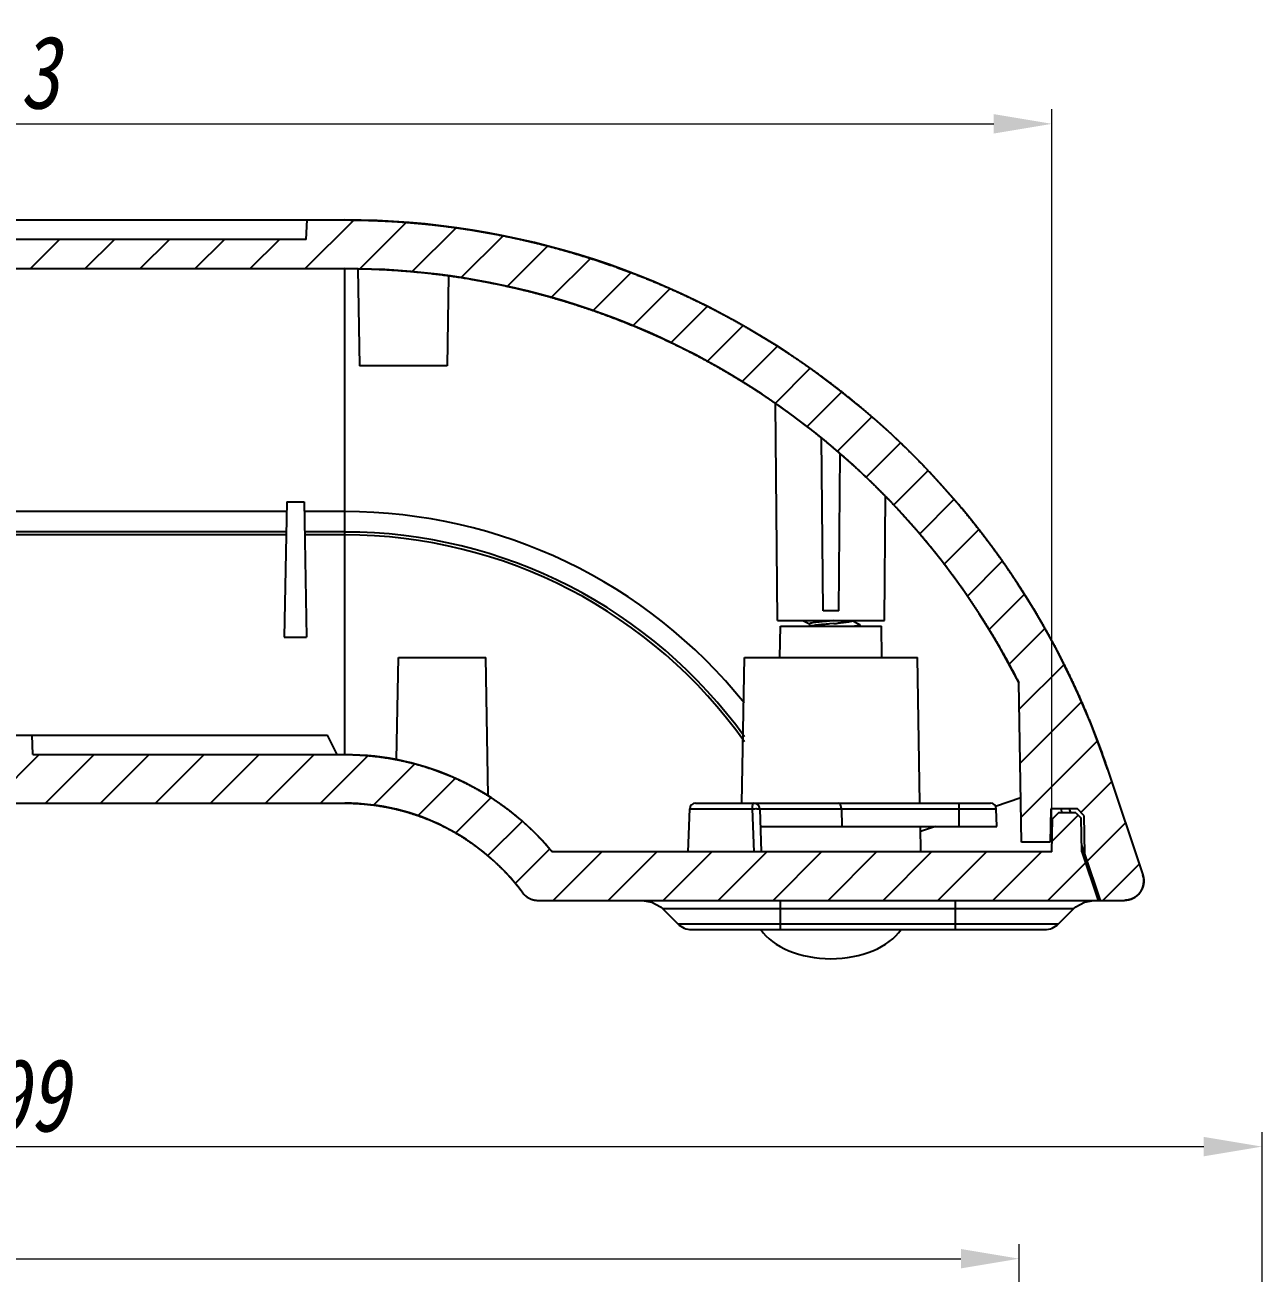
# Model space of a CAD drawing. Header units: millimetres. Extents: x 1571 to 1968, y -272 to 59.
# Drawn here: x 1886.7 to 1950.3, y -10.8 to 53.4 of the extents above; entities that cross this region are included whole.
import ezdxf

# ---------------------------------------------------------------- set-up
doc = ezdxf.new("R2010")
doc.units = ezdxf.units.MM
doc.layers.add('02___PRT_ALL_AXES', color=7, linetype='Continuous')
doc.layers.add('dim', color=82, linetype='Continuous', lineweight=9)
doc.styles.add('wuwei', font='SimSun.ttf', dxfattribs={"width": 0.8, "oblique": 10})
doc.dimstyles.new('wuwei', dxfattribs={"dimscale": 1.5, "dimtxt": 2.5, "dimasz": 1.5, "dimexe": 0.3, "dimexo": 0.3, "dimgap": 0.5, "dimtad": 1, "dimdsep": 46, "dimtxsty": 'wuwei', "dimcen": 0, "dimclrd": 42, "dimclre": 256, "dimclrt": 256, "dimazin": 2, "dimtfac": 1, "dimtofl": 0, "dimtmove": 0, "dimatfit": 3, "dimfxl": 1, "dimlwd": 5, "dimlwe": 5, "dimarcsym": 0})
pattern_1 = [(45, (1363.2576, -644.0488), (-1.4142136, 1.4142136), [])]

# ---------------------------------------------------------------- blocks, each defined once
blk = doc.blocks.new('*D17')
at = {"layer": 'Defpoints', "color": 0}
for p in [(1937.801, -10.09), (1827.801, -21.455), (1937.801, -21.456)]:
    blk.add_point(p, dxfattribs=at)
at = {"layer": 'dim', "color": 82, "lineweight": 5, "true_color": 0x35c922}
for p, q in [((1827.801, -20.705), (1827.801, -9.341)), ((1937.801, -20.706), (1937.801, -9.341))]:
    blk.add_line(p, q, dxfattribs=at)
at = {"layer": 'dim', "color": 42, "lineweight": 5}
blk.add_line((1830.801, -10.09), (1934.801, -10.09), dxfattribs=at)
at = {"layer": 'dim', "color": 42}
for points in [[(1830.801, -9.59), (1830.801, -10.59), (1827.801, -10.09)], [(1934.801, -9.59), (1934.801, -10.59), (1937.801, -10.09)]]:
    blk.add_solid(points, dxfattribs=at)
at = {"layer": 'dim', "color": 82, "true_color": 0x4bd605, "insert": (1882.801, -7.466), "char_height": 3.75, "attachment_point": 5, "style": 'wuwei'}
blk.add_mtext('110', dxfattribs=at)
blk = doc.blocks.new('*D22')
at = {"layer": 'Defpoints', "color": 0}
for p in [(1939.49, 48.29), (1827.19, 15.045), (1939.49, 10.844)]:
    blk.add_point(p, dxfattribs=at)
at = {"layer": 'dim', "color": 82, "lineweight": 5, "true_color": 0x35c922}
for p, q in [((1827.19, 15.794), (1827.19, 49.04)), ((1939.49, 11.593), (1939.49, 49.04))]:
    blk.add_line(p, q, dxfattribs=at)
at = {"layer": 'dim', "color": 42, "lineweight": 5}
blk.add_line((1830.19, 48.29), (1936.49, 48.29), dxfattribs=at)
at = {"layer": 'dim', "color": 42}
for points in [[(1830.19, 48.79), (1830.19, 47.79), (1827.19, 48.29)], [(1936.49, 48.79), (1936.49, 47.79), (1939.49, 48.29)]]:
    blk.add_solid(points, dxfattribs=at)
at = {"layer": 'dim', "color": 82, "true_color": 0x4bd605, "insert": (1883.34, 50.915), "char_height": 3.75, "attachment_point": 5, "style": 'wuwei'}
blk.add_mtext('112.3', dxfattribs=at)
blk = doc.blocks.new('*D33')
at = {"layer": 'Defpoints', "color": 0}
for p in [(1950.297, -4.324), (1815.305, -17.655), (1950.297, -17.655)]:
    blk.add_point(p, dxfattribs=at)
at = {"layer": 'dim', "color": 82, "lineweight": 5, "true_color": 0x35c922}
for p, q in [((1815.305, -16.906), (1815.305, -3.575)), ((1950.297, -16.906), (1950.297, -3.575))]:
    blk.add_line(p, q, dxfattribs=at)
at = {"layer": 'dim', "color": 42, "lineweight": 5}
blk.add_line((1818.305, -4.324), (1947.297, -4.324), dxfattribs=at)
at = {"layer": 'dim', "color": 42}
for points in [[(1818.305, -3.824), (1818.305, -4.824), (1815.305, -4.324)], [(1947.297, -3.824), (1947.297, -4.824), (1950.297, -4.324)]]:
    blk.add_solid(points, dxfattribs=at)
at = {"layer": 'dim', "color": 82, "true_color": 0x4bd605, "insert": (1882.801, -1.7), "char_height": 3.75, "attachment_point": 5, "style": 'wuwei'}
blk.add_mtext('134.99', dxfattribs=at)

msp = doc.modelspace()

# ---------------------------------------------------------------- hatches: boundary and pattern name
at = {"linetype": 'Continuous'}
h = msp.add_hatch(dxfattribs=at)
h.set_pattern_fill('DEFAULT__1', color=2, scale=2, angle=45, style=0, pattern_type=0)
h.set_pattern_definition(pattern_1)
edge = h.paths.add_edge_path()
edge.add_line((1824.152, 43.344), (1836.065, 43.344))
edge.add_line((1836.117, 42.344), (1836.065, 43.344))
edge.add_line((1901.117, 42.344), (1836.117, 42.344))
edge.add_line((1901.117, 42.344), (1901.169, 43.344))
edge.add_line((1901.169, 43.344), (1903.117, 43.344))
edge.add_spline(control_points=[(1903.117, 43.344), (1921.544, 43.344), (1936.498, 32.577), (1942.342, 15.101)], knot_values=[0, 0, 0, 0, 1, 1, 1, 1], weights=[1, 0.874356, 0.874356, 1], degree=3, periodic=0)
edge.add_line((1942.342, 15.101), (1944.162, 9.661))
edge.add_spline(control_points=[(1944.162, 9.661), (1944.399, 8.951), (1943.962, 8.344), (1943.214, 8.344)], knot_values=[0, 0, 0, 0, 1, 1, 1, 1], weights=[1, 0.72287, 0.72287, 1], degree=3, periodic=0)
edge.add_line((1941.966, 8.344), (1943.214, 8.344))
edge.add_line((1941.165, 10.74), (1941.966, 8.344))
edge.add_line((1941.13, 12.718), (1941.165, 10.74))
edge.add_line((1941.13, 12.718), (1940.805, 13.044))
edge.add_line((1940.805, 13.044), (1939.425, 13.044))
edge.add_line((1939.425, 13.044), (1939.395, 11.344))
edge.add_line((1939.395, 11.344), (1937.925, 11.344))
edge.add_line((1937.925, 11.344), (1937.782, 19.548))
edge.add_spline(control_points=[(1903.117, 40.844), (1918.162, 40.844), (1930.981, 32.968), (1937.782, 19.548)], knot_values=[0, 0, 0, 0, 1, 1, 1, 1], weights=[1, 0.901372, 0.901372, 1], degree=3, periodic=0)
edge.add_line((1829.271, 40.844), (1903.117, 40.844))
edge.add_line((1829.271, 40.844), (1829.245, 40.343))
edge.add_line((1828.218, 39.844), (1829.245, 40.343))
edge.add_line((1828.218, 39.844), (1827.236, 39.844))
edge.add_line((1827.218, 40.844), (1827.236, 39.844))
edge.add_line((1827.218, 40.844), (1827.184, 41.844))
edge.add_line((1825.034, 41.844), (1827.184, 41.844))
edge.add_line((1825.008, 40.344), (1825.034, 41.844))
edge.add_line((1825.008, 40.344), (1823.117, 40.344))
edge.add_line((1823.152, 42.361), (1823.117, 40.344))
edge.add_spline(control_points=[(1824.152, 43.344), (1823.574, 43.344), (1823.162, 42.939), (1823.152, 42.361)], knot_values=[0, 0, 0, 0, 1, 1, 1, 1], weights=[1, 0.808834, 0.808834, 1], degree=3, periodic=0)
h = msp.add_hatch(dxfattribs=at)
h.set_pattern_fill('DEFAULT__2', color=2, scale=2, angle=45, style=0, pattern_type=0)
h.set_pattern_definition(pattern_1)
edge = h.paths.add_edge_path()
edge.add_spline(control_points=[(1903.117, 13.344), (1906.784, 13.344), (1910.06, 11.694), (1912.244, 8.748)], knot_values=[0, 0, 0, 0, 1, 1, 1, 1], weights=[1, 0.92878, 0.92878, 1], degree=3, periodic=0)
edge.add_line((1884.117, 13.344), (1903.117, 13.344))
edge.add_line((1884.091, 13.844), (1884.117, 13.344))
edge.add_line((1884.091, 13.844), (1862.143, 13.844))
edge.add_line((1862.143, 13.844), (1862.117, 13.344))
edge.add_line((1824.152, 13.344), (1862.117, 13.344))
edge.add_spline(control_points=[(1824.152, 13.344), (1823.574, 13.344), (1823.162, 13.748), (1823.152, 14.326)], knot_values=[0, 0, 0, 0, 1, 1, 1, 1], weights=[1, 0.808834, 0.808834, 1], degree=3, periodic=0)
edge.add_line((1823.152, 14.326), (1823.117, 16.344))
edge.add_line((1824.995, 16.344), (1823.117, 16.344))
edge.add_line((1824.995, 16.344), (1825.034, 14.844))
edge.add_line((1825.034, 14.844), (1827.184, 14.844))
edge.add_line((1827.237, 16.844), (1827.184, 14.844))
edge.add_line((1828.684, 16.844), (1827.237, 16.844))
edge.add_line((1828.684, 16.844), (1829.684, 15.884))
edge.add_line((1829.684, 15.844), (1829.684, 15.884))
edge.add_line((1829.684, 15.844), (1844.252, 15.844))
edge.add_line((1844.252, 15.844), (1844.287, 16.844))
edge.add_line((1844.287, 16.844), (1845.017, 16.844))
edge.add_line((1845.052, 15.844), (1845.017, 16.844))
edge.add_line((1845.052, 15.844), (1886.252, 15.844))
edge.add_line((1886.252, 15.844), (1886.287, 16.844))
edge.add_line((1886.287, 16.844), (1887.017, 16.844))
edge.add_line((1887.052, 15.844), (1887.017, 16.844))
edge.add_line((1887.052, 15.844), (1903.117, 15.844))
edge.add_spline(control_points=[(1903.117, 15.844), (1907.306, 15.844), (1911.098, 14.065), (1913.776, 10.844)], knot_values=[0, 0, 0, 0, 1, 1, 1, 1], weights=[1, 0.936893, 0.936893, 1], degree=3, periodic=0)
edge.add_line((1939.49, 10.844), (1913.776, 10.844))
edge.add_line((1939.49, 10.844), (1939.519, 12.538))
edge.add_line((1939.825, 12.844), (1939.519, 12.538))
edge.add_line((1940.725, 12.844), (1939.825, 12.844))
edge.add_line((1940.725, 12.844), (1940.995, 12.574))
edge.add_line((1941.025, 10.844), (1940.995, 12.574))
edge.add_line((1941.025, 10.844), (1941.861, 8.344))
edge.add_line((1913.047, 8.344), (1941.861, 8.344))
edge.add_spline(control_points=[(1912.244, 8.748), (1912.436, 8.489), (1912.724, 8.344), (1913.047, 8.344)], knot_values=[0, 0, 0, 0, 1, 1, 1, 1], weights=[1, 0.92878, 0.92878, 1], degree=3, periodic=0)

# ---------------------------------------------------------------- linework, layer by layer
at = {"color": 7, "linetype": 'Continuous'}
for p, q in [((1824.152, 43.344), (1903.117, 43.344)), ((1901.117, 42.344), (1901.169, 43.344)), ((1901.117, 42.344), (1901.169, 43.344)), ((1901.169, 43.344), (1903.117, 43.344)), ((1901.117, 42.344), (1836.117, 42.344)), ((1901.117, 42.344), (1836.117, 42.344)), ((1829.271, 40.844), (1903.117, 40.844)), ((1829.271, 40.844), (1903.117, 40.844)), ((1903.117, 15.844), (1903.117, 40.844)), ((1903.78, 40.838), (1903.867, 35.844)), ((1908.448, 40.477), (1908.367, 35.844)), ((1908.367, 35.844), (1903.867, 35.844)), ((1925.367, 22.744), (1925.27, 33.906)), ((1927.713, 23.244), (1927.635, 32.133)), ((1928.521, 23.244), (1928.592, 31.329)), ((1930.867, 22.744), (1930.923, 29.148)), ((1900.108, 28.344), (1868.126, 28.344)), ((1900.117, 28.844), (1899.996, 21.888)), ((1900.117, 28.844), (1901.017, 28.844)), ((1901.017, 28.844), (1901.138, 21.888)), ((1903.117, 28.344), (1901.026, 28.344)), ((1900.087, 27.294), (1868.147, 27.294)), ((1900.087, 27.144), (1868.147, 27.144)), ((1903.117, 27.294), (1901.047, 27.294)), ((1903.117, 27.144), (1901.047, 27.144)), ((1928.521, 23.244), (1927.713, 23.244)), ((1925.367, 22.744), (1930.867, 22.744)), ((1926.68, 22.744), (1926.917, 22.615)), ((1926.917, 22.615), (1927.017, 22.561)), ((1927.017, 22.569), (1927.017, 22.444)), ((1928.269, 22.732), (1928.039, 22.712)), ((1928.269, 22.582), (1928.039, 22.562)), ((1929.464, 22.592), (1929.217, 22.726)), ((1929.607, 22.515), (1929.464, 22.592)), ((1899.996, 21.888), (1901.138, 21.888)), ((1925.489, 20.844), (1925.517, 22.444)), ((1925.517, 22.444), (1930.717, 22.444)), ((1930.745, 20.844), (1930.717, 22.444)), ((1905.775, 15.584), (1905.867, 20.844)), ((1905.867, 20.844), (1910.367, 20.844)), ((1910.491, 13.724), (1910.367, 20.844)), ((1923.536, 13.344), (1923.666, 20.844)), ((1923.668, 20.844), (1932.566, 20.844)), ((1932.698, 13.344), (1932.567, 20.844)), ((1937.925, 11.344), (1937.782, 19.548)), ((1937.925, 11.344), (1937.782, 19.548)), ((1827.237, 16.844), (1902.222, 16.844)), ((1886.287, 16.844), (1887.017, 16.844)), ((1887.052, 15.844), (1887.017, 16.844)), ((1887.052, 15.844), (1887.017, 16.844)), ((1902.722, 15.844), (1902.222, 16.844)), ((1887.052, 15.844), (1903.117, 15.844)), ((1887.052, 15.844), (1903.117, 15.844)), ((1942.342, 15.101), (1944.162, 9.661)), ((1942.342, 15.101), (1944.162, 9.661)), ((1937.885, 13.61), (1936.585, 13.176)), ((1824.152, 13.344), (1903.117, 13.344)), ((1884.117, 13.344), (1903.117, 13.344)), ((1920.78, 10.844), (1920.857, 13.054)), ((1920.857, 13.054), (1924.059, 13.054)), ((1921.157, 13.344), (1936.325, 13.344)), ((1924.059, 13.054), (1924.143, 10.844)), ((1924.453, 13.054), (1924.53, 10.844)), ((1924.453, 13.054), (1936.625, 13.054)), ((1928.66, 13.054), (1928.677, 12.144)), ((1934.702, 13.344), (1934.702, 12.144)), ((1936.657, 12.144), (1936.625, 13.054)), ((1939.425, 13.044), (1939.395, 11.344)), ((1939.425, 13.044), (1939.395, 11.344)), ((1940.805, 13.044), (1939.425, 13.044)), ((1940.805, 13.044), (1939.425, 13.044)), ((1939.825, 12.844), (1939.519, 12.538)), ((1939.825, 12.844), (1939.519, 12.538)), ((1940.725, 12.844), (1939.825, 12.844)), ((1940.725, 12.844), (1939.825, 12.844)), ((1939.992, 12.846), (1939.988, 13.044)), ((1940.461, 12.844), (1940.394, 13.044)), ((1940.725, 12.844), (1940.995, 12.574)), ((1940.725, 12.844), (1940.995, 12.574)), ((1941.13, 12.718), (1940.805, 13.044)), ((1941.13, 12.718), (1940.805, 13.044)), ((1939.49, 10.844), (1939.519, 12.538)), ((1939.49, 10.844), (1939.519, 12.538)), ((1941.025, 10.844), (1940.995, 12.574)), ((1941.025, 10.844), (1940.995, 12.574)), ((1941.13, 12.718), (1941.165, 10.74)), ((1941.13, 12.718), (1941.165, 10.74)), ((1924.485, 12.144), (1936.657, 12.144)), ((1932.742, 10.844), (1932.719, 12.144)), ((1933.499, 12.144), (1932.724, 11.884)), ((1939.395, 11.344), (1937.925, 11.344)), ((1939.395, 11.344), (1937.925, 11.344)), ((1941.966, 8.344), (1941.019, 11.176)), ((1939.49, 10.844), (1913.776, 10.844)), ((1939.49, 10.844), (1913.776, 10.844)), ((1941.025, 10.844), (1941.861, 8.344)), ((1941.025, 10.844), (1941.861, 8.344)), ((1941.165, 10.74), (1941.966, 8.344)), ((1913.047, 8.344), (1943.214, 8.344)), ((1913.047, 8.344), (1941.861, 8.344)), ((1919.47, 7.904), (1920.237, 7.136)), ((1925.53, 7.904), (1919.47, 7.904)), ((1925.53, 6.844), (1925.53, 8.344)), ((1934.53, 7.904), (1925.53, 7.904)), ((1934.53, 6.844), (1934.53, 8.344)), ((1940.591, 7.904), (1934.53, 7.904)), ((1939.823, 7.136), (1940.591, 7.904)), ((1941.966, 8.344), (1943.214, 8.344)), ((1920.237, 7.136), (1939.823, 7.136)), ((1920.944, 6.844), (1939.116, 6.844))]:
    msp.add_line(p, q, dxfattribs=at)
for points in [[(1918.41, 8.343), (1918.905, 8.259), (1919.349, 8.013), (1919.47, 7.904)], [(1940.59, 7.904), (1940.711, 8.013), (1941.156, 8.259), (1941.651, 8.343)]]:
    msp.add_lwpolyline(points, dxfattribs=at)
for centre, radius, start, end in [((1903.117, 1.982), 41.361, 18.49223, 90), ((1903.117, 1.982), 38.861, 26.87249, 90), ((1903.117, 1.982), 26.359, 38.80968, 90), ((1903.117, 1.982), 25.311, 35.70334, 90), ((1903.117, 1.982), 25.161, 35.23537, 90), ((1924.12, 70.131), 47.729, 274.98667, 275.25645), ((1903.117, 1.982), 13.861, 39.73804, 90), ((1903.117, 1.982), 11.361, 36.54868, 90), ((1921.157, 13.044), 0.3, 90, 178), ((1924.153, 13.044), 0.3, 2, 90), ((1936.325, 13.044), 0.3, 2, 90), ((1943.214, 9.344), 1, 270, 18.49223), ((1913.047, 9.344), 1, 216.54868, 270), ((1920.944, 7.844), 1, 225, 270), ((1939.116, 7.844), 1, 270, 315)]:
    msp.add_arc(centre, radius, start, end, dxfattribs=at)
for points, start_tangent, end_tangent in [([(1903.117, 43.344), (1903.306, 43.343), (1903.495, 43.342), (1903.685, 43.34), (1903.874, 43.337), (1904.064, 43.333), (1904.255, 43.328), (1904.445, 43.322), (1904.636, 43.316), (1904.827, 43.308), (1905.018, 43.3), (1905.209, 43.291), (1905.401, 43.28), (1905.593, 43.269), (1905.785, 43.257), (1905.977, 43.245), (1906.17, 43.231), (1906.362, 43.216), (1906.555, 43.2), (1906.748, 43.184), (1906.941, 43.166), (1907.135, 43.148), (1907.328, 43.129), (1907.522, 43.108), (1907.716, 43.087), (1907.909, 43.065), (1908.103, 43.042), (1908.298, 43.018), (1908.492, 42.993), (1908.686, 42.967), (1908.881, 42.94), (1909.075, 42.912), (1909.27, 42.883), (1909.465, 42.853), (1909.66, 42.823), (1909.855, 42.791), (1910.05, 42.758), (1910.245, 42.725), (1910.44, 42.69), (1910.635, 42.655), (1910.83, 42.618), (1911.025, 42.58), (1911.221, 42.542), (1911.416, 42.502), (1911.611, 42.462), (1911.806, 42.42), (1912.002, 42.378), (1912.197, 42.335), (1912.392, 42.29), (1912.587, 42.245), (1912.782, 42.198), (1912.978, 42.151), (1913.173, 42.103), (1913.368, 42.053), (1913.563, 42.003), (1913.757, 41.951), (1913.952, 41.899), (1914.147, 41.846), (1914.342, 41.791), (1914.536, 41.736), (1914.731, 41.68), (1914.925, 41.622), (1915.119, 41.564), (1915.313, 41.505), (1915.507, 41.444), (1915.701, 41.383), (1915.894, 41.32), (1916.088, 41.257), (1916.281, 41.193), (1916.474, 41.127), (1916.667, 41.061), (1916.86, 40.994), (1917.052, 40.925), (1917.245, 40.856), (1917.437, 40.786), (1917.629, 40.714), (1917.82, 40.642), (1918.012, 40.568), (1918.203, 40.494), (1918.394, 40.419), (1918.585, 40.342), (1918.775, 40.265), (1918.965, 40.187), (1919.155, 40.108), (1919.345, 40.027), (1919.534, 39.946), (1919.723, 39.864), (1919.911, 39.78), (1920.1, 39.696), (1920.288, 39.611), (1920.475, 39.525), (1920.663, 39.438), (1920.85, 39.349), (1921.036, 39.26), (1921.222, 39.17), (1921.408, 39.079), (1921.594, 38.987), (1921.779, 38.894), (1921.964, 38.8), (1922.148, 38.705), (1922.332, 38.609), (1922.515, 38.512), (1922.698, 38.415), (1922.881, 38.316), (1923.063, 38.216), (1923.245, 38.116), (1923.426, 38.014), (1923.607, 37.912), (1923.787, 37.808), (1923.967, 37.704), (1924.146, 37.598), (1924.325, 37.492), (1924.504, 37.385), (1924.682, 37.277), (1924.859, 37.168), (1925.036, 37.058), (1925.212, 36.947), (1925.388, 36.836), (1925.563, 36.723), (1925.738, 36.61), (1925.912, 36.495), (1926.086, 36.38), (1926.259, 36.264), (1926.431, 36.147), (1926.603, 36.029), (1926.774, 35.91), (1926.945, 35.79), (1927.115, 35.67), (1927.284, 35.548), (1927.453, 35.426), (1927.622, 35.303), (1927.789, 35.179), (1927.956, 35.054), (1928.122, 34.929), (1928.288, 34.802), (1928.453, 34.675), (1928.618, 34.547), (1928.781, 34.418), (1928.944, 34.289), (1929.107, 34.158), (1929.268, 34.027), (1929.429, 33.895), (1929.59, 33.762), (1929.749, 33.628), (1929.908, 33.494), (1930.066, 33.359), (1930.224, 33.223), (1930.381, 33.086), (1930.537, 32.948), (1930.692, 32.81), (1930.847, 32.671), (1931, 32.532), (1931.153, 32.391), (1931.306, 32.25), (1931.457, 32.108), (1931.608, 31.966), (1931.758, 31.822), (1931.907, 31.678), (1932.056, 31.534), (1932.204, 31.388), (1932.35, 31.242), (1932.497, 31.096), (1932.642, 30.948), (1932.786, 30.8), (1932.93, 30.651), (1933.073, 30.502), (1933.215, 30.352), (1933.356, 30.201), (1933.497, 30.05), (1933.636, 29.898), (1933.775, 29.746), (1933.913, 29.593), (1934.05, 29.439), (1934.187, 29.285), (1934.322, 29.13), (1934.457, 28.974), (1934.59, 28.818), (1934.723, 28.662), (1934.855, 28.505), (1934.986, 28.347), (1935.117, 28.189), (1935.246, 28.03), (1935.375, 27.87), (1935.502, 27.71), (1935.629, 27.55), (1935.755, 27.389), (1935.88, 27.228), (1936.004, 27.066), (1936.127, 26.903), (1936.25, 26.741), (1936.371, 26.577), (1936.492, 26.413), (1936.611, 26.249), (1936.73, 26.084), (1936.848, 25.919), (1936.965, 25.753), (1937.081, 25.587), (1937.196, 25.421), (1937.31, 25.254), (1937.423, 25.087), (1937.536, 24.919), (1937.647, 24.751), (1937.758, 24.582), (1937.867, 24.413), (1937.976, 24.244), (1938.084, 24.074), (1938.191, 23.904), (1938.297, 23.734), (1938.402, 23.563), (1938.506, 23.392), (1938.609, 23.221), (1938.711, 23.049), (1938.812, 22.877), (1938.913, 22.705), (1939.012, 22.532), (1939.11, 22.359), (1939.208, 22.186), (1939.304, 22.013), (1939.4, 21.839), (1939.495, 21.665), (1939.589, 21.49), (1939.681, 21.316), (1939.773, 21.141), (1939.864, 20.966), (1939.954, 20.791), (1940.043, 20.615), (1940.131, 20.439), (1940.219, 20.264), (1940.305, 20.087), (1940.39, 19.911), (1940.475, 19.735), (1940.558, 19.558), (1940.641, 19.381), (1940.722, 19.204), (1940.803, 19.027), (1940.883, 18.849), (1940.961, 18.672), (1941.039, 18.494), (1941.116, 18.316), (1941.192, 18.139), (1941.267, 17.961), (1941.341, 17.782), (1941.414, 17.604), (1941.487, 17.426), (1941.558, 17.247), (1941.628, 17.069), (1941.698, 16.89), (1941.767, 16.712), (1941.834, 16.533), (1941.901, 16.354), (1941.967, 16.175), (1942.032, 15.996), (1942.096, 15.817), (1942.159, 15.638), (1942.221, 15.459), (1942.282, 15.28), (1942.342, 15.101)], (1, 0), (0.317176, -0.948367)), ([(1903.117, 40.844), (1903.276, 40.843), (1903.435, 40.842), (1903.594, 40.841), (1903.754, 40.838), (1903.914, 40.835), (1904.074, 40.832), (1904.234, 40.827), (1904.394, 40.823), (1904.554, 40.817), (1904.715, 40.811), (1904.875, 40.804), (1905.036, 40.796), (1905.197, 40.788), (1905.358, 40.779), (1905.519, 40.769), (1905.681, 40.759), (1905.842, 40.748), (1906.004, 40.736), (1906.165, 40.724), (1906.327, 40.711), (1906.489, 40.697), (1906.651, 40.683), (1906.813, 40.667), (1906.975, 40.652), (1907.137, 40.635), (1907.3, 40.618), (1907.462, 40.6), (1907.625, 40.581), (1907.787, 40.562), (1907.95, 40.542), (1908.112, 40.521), (1908.275, 40.5), (1908.438, 40.478), (1908.601, 40.455), (1908.764, 40.431), (1908.927, 40.407), (1909.09, 40.382), (1909.253, 40.356), (1909.416, 40.33), (1909.579, 40.303), (1909.742, 40.275), (1909.905, 40.246), (1910.068, 40.217), (1910.231, 40.187), (1910.394, 40.156), (1910.557, 40.125), (1910.72, 40.092), (1910.884, 40.06), (1911.047, 40.026), (1911.21, 39.992), (1911.373, 39.956), (1911.536, 39.921), (1911.699, 39.884), (1911.861, 39.847), (1912.024, 39.809), (1912.187, 39.77), (1912.35, 39.731), (1912.512, 39.691), (1912.675, 39.65), (1912.838, 39.608), (1913, 39.566), (1913.162, 39.523), (1913.325, 39.479), (1913.487, 39.434), (1913.649, 39.389), (1913.811, 39.343), (1913.973, 39.296), (1914.135, 39.249), (1914.296, 39.201), (1914.458, 39.152), (1914.619, 39.102), (1914.781, 39.052), (1914.942, 39.001), (1915.103, 38.949), (1915.264, 38.896), (1915.425, 38.843), (1915.585, 38.789), (1915.746, 38.734), (1915.906, 38.679), (1916.066, 38.623), (1916.226, 38.566), (1916.386, 38.508), (1916.545, 38.45), (1916.704, 38.391), (1916.864, 38.331), (1917.023, 38.27), (1917.181, 38.209), (1917.34, 38.147), (1917.498, 38.085), (1917.657, 38.021), (1917.814, 37.957), (1917.972, 37.892), (1918.13, 37.827), (1918.287, 37.76), (1918.444, 37.693), (1918.601, 37.626), (1918.757, 37.557), (1918.913, 37.488), (1919.069, 37.418), (1919.225, 37.348), (1919.38, 37.277), (1919.536, 37.205), (1919.691, 37.132), (1919.845, 37.059), (1919.999, 36.985), (1920.153, 36.91), (1920.307, 36.835), (1920.461, 36.759), (1920.614, 36.682), (1920.767, 36.604), (1920.919, 36.526), (1921.071, 36.447), (1921.223, 36.368), (1921.375, 36.288), (1921.526, 36.207), (1921.677, 36.125), (1921.827, 36.043), (1921.977, 35.96), (1922.127, 35.876), (1922.277, 35.792), (1922.426, 35.707), (1922.574, 35.622), (1922.723, 35.535), (1922.871, 35.448), (1923.018, 35.361), (1923.165, 35.273), (1923.312, 35.184), (1923.459, 35.094), (1923.605, 35.004), (1923.75, 34.913), (1923.896, 34.822), (1924.04, 34.73), (1924.185, 34.637), (1924.329, 34.544), (1924.472, 34.45), (1924.615, 34.355), (1924.758, 34.26), (1924.9, 34.164), (1925.042, 34.068), (1925.184, 33.971), (1925.325, 33.873), (1925.465, 33.775), (1925.605, 33.676), (1925.745, 33.576), (1925.884, 33.476), (1926.022, 33.376), (1926.161, 33.274), (1926.298, 33.172), (1926.436, 33.07), (1926.572, 32.967), (1926.709, 32.863), (1926.844, 32.759), (1926.98, 32.654), (1927.114, 32.549), (1927.249, 32.443), (1927.382, 32.336), (1927.516, 32.229), (1927.649, 32.122), (1927.781, 32.014), (1927.913, 31.905), (1928.044, 31.796), (1928.174, 31.686), (1928.305, 31.576), (1928.434, 31.465), (1928.563, 31.354), (1928.692, 31.242), (1928.82, 31.129), (1928.947, 31.016), (1929.074, 30.903), (1929.201, 30.789), (1929.327, 30.674), (1929.452, 30.56), (1929.577, 30.444), (1929.701, 30.328), (1929.825, 30.212), (1929.948, 30.095), (1930.07, 29.977), (1930.192, 29.859), (1930.313, 29.741), (1930.434, 29.622), (1930.554, 29.503), (1930.674, 29.383), (1930.793, 29.263), (1930.911, 29.142), (1931.029, 29.021), (1931.146, 28.9), (1931.263, 28.778), (1931.379, 28.655), (1931.495, 28.532), (1931.609, 28.409), (1931.724, 28.285), (1931.837, 28.161), (1931.95, 28.037), (1932.063, 27.912), (1932.175, 27.786), (1932.286, 27.66), (1932.396, 27.534), (1932.506, 27.408), (1932.616, 27.281), (1932.724, 27.153), (1932.833, 27.026), (1932.94, 26.898), (1933.047, 26.769), (1933.153, 26.64), (1933.259, 26.511), (1933.364, 26.382), (1933.468, 26.252), (1933.572, 26.121), (1933.675, 25.991), (1933.777, 25.86), (1933.879, 25.729), (1933.98, 25.597), (1934.081, 25.465), (1934.18, 25.333), (1934.28, 25.2), (1934.378, 25.067), (1934.476, 24.934), (1934.573, 24.801), (1934.67, 24.667), (1934.766, 24.533), (1934.861, 24.399), (1934.956, 24.264), (1935.05, 24.129), (1935.143, 23.994), (1935.236, 23.858), (1935.328, 23.723), (1935.419, 23.587), (1935.51, 23.45), (1935.6, 23.314), (1935.69, 23.177), (1935.778, 23.04), (1935.866, 22.903), (1935.954, 22.765), (1936.041, 22.627), (1936.127, 22.489), (1936.212, 22.351), (1936.297, 22.213), (1936.381, 22.074), (1936.465, 21.935), (1936.547, 21.796), (1936.629, 21.657), (1936.711, 21.518), (1936.792, 21.378), (1936.872, 21.238), (1936.951, 21.098), (1937.03, 20.958), (1937.108, 20.818), (1937.186, 20.677), (1937.263, 20.537), (1937.339, 20.396), (1937.414, 20.255), (1937.489, 20.114), (1937.563, 19.973), (1937.637, 19.831), (1937.709, 19.69), (1937.782, 19.548)], (1, 0), (0.452006, -0.892015)), ([(1928.039, 22.712), (1927.812, 22.692), (1927.598, 22.672), (1927.407, 22.652), (1927.247, 22.632), (1927.126, 22.611), (1927.048, 22.591), (1927.017, 22.571), (1927.018, 22.569)], (-0.996232, -0.086726), (0.30325, -0.952911)), ([(1928.039, 22.562), (1927.812, 22.542), (1927.598, 22.522), (1927.407, 22.502), (1927.247, 22.482), (1927.126, 22.461), (1927.056, 22.444)], (-0.996232, -0.086726), (-0.950901, -0.309494)), ([(1929.216, 22.719), (1929.201, 22.702), (1929.138, 22.682), (1929.03, 22.662), (1928.882, 22.642), (1928.7, 22.622), (1928.493, 22.602)], (-0.324454, -0.945901), (-0.99576, -0.091991)), ([(1929.604, 22.487), (1929.554, 22.476), (1929.449, 22.458), (1929.327, 22.443)], (-0.725408, -0.68832), (-0.996081, -0.088443)), ([(1929.609, 22.494), (1929.604, 22.487)], (-0.477214, -0.878787), (-0.725408, -0.68832)), ([(1929.609, 22.517), (1929.612, 22.511), (1929.612, 22.504)], (0.609574, -0.792729), (-0.127509, -0.991837)), ([(1929.612, 22.504), (1929.609, 22.494)], (-0.127509, -0.991837), (-0.477214, -0.878787)), ([(1929.612, 22.484), (1929.611, 22.475), (1929.609, 22.471)], (0, -1), (-0.54792, -0.836531)), ([(1903.117, 15.844), (1903.209, 15.843), (1903.301, 15.842), (1903.393, 15.841), (1903.486, 15.839), (1903.578, 15.836), (1903.671, 15.832), (1903.764, 15.828), (1903.857, 15.824), (1903.95, 15.819), (1904.043, 15.813), (1904.136, 15.806), (1904.229, 15.799), (1904.322, 15.791), (1904.415, 15.783), (1904.509, 15.774), (1904.602, 15.764), (1904.695, 15.753), (1904.789, 15.742), (1904.882, 15.731), (1904.976, 15.718), (1905.069, 15.705), (1905.163, 15.692), (1905.256, 15.677), (1905.35, 15.663), (1905.443, 15.647), (1905.537, 15.631), (1905.63, 15.614), (1905.723, 15.596), (1905.817, 15.578), (1905.91, 15.559), (1906.003, 15.54), (1906.096, 15.52), (1906.189, 15.499), (1906.282, 15.477), (1906.375, 15.455), (1906.468, 15.432), (1906.561, 15.409), (1906.654, 15.385), (1906.746, 15.36), (1906.839, 15.335), (1906.931, 15.308), (1907.023, 15.282), (1907.115, 15.254), (1907.207, 15.226), (1907.299, 15.198), (1907.39, 15.168), (1907.482, 15.138), (1907.573, 15.108), (1907.664, 15.077), (1907.755, 15.045), (1907.846, 15.012), (1907.936, 14.979), (1908.026, 14.945), (1908.116, 14.911), (1908.206, 14.875), (1908.296, 14.84), (1908.385, 14.803), (1908.474, 14.766), (1908.563, 14.729), (1908.652, 14.691), (1908.74, 14.652), (1908.828, 14.612), (1908.916, 14.572), (1909.004, 14.531), (1909.091, 14.49), (1909.178, 14.448), (1909.264, 14.406), (1909.351, 14.363), (1909.437, 14.319), (1909.523, 14.275), (1909.608, 14.23), (1909.693, 14.184), (1909.778, 14.138), (1909.862, 14.091), (1909.946, 14.044), (1910.03, 13.996), (1910.113, 13.948), (1910.196, 13.899), (1910.279, 13.85), (1910.361, 13.8), (1910.443, 13.749), (1910.525, 13.698), (1910.606, 13.646), (1910.686, 13.594), (1910.767, 13.541), (1910.847, 13.488), (1910.926, 13.434), (1911.005, 13.38), (1911.084, 13.325), (1911.162, 13.27), (1911.24, 13.214), (1911.317, 13.158), (1911.394, 13.101), (1911.47, 13.044), (1911.546, 12.986), (1911.622, 12.928), (1911.697, 12.869), (1911.772, 12.81), (1911.846, 12.75), (1911.919, 12.69), (1911.993, 12.629), (1912.065, 12.568), (1912.138, 12.507), (1912.209, 12.445), (1912.281, 12.382), (1912.351, 12.32), (1912.421, 12.256), (1912.491, 12.193), (1912.56, 12.129), (1912.629, 12.064), (1912.697, 12), (1912.765, 11.934), (1912.832, 11.869), (1912.899, 11.803), (1912.965, 11.737), (1913.031, 11.67), (1913.096, 11.603), (1913.16, 11.536), (1913.224, 11.468), (1913.288, 11.4), (1913.351, 11.331), (1913.413, 11.263), (1913.475, 11.193), (1913.536, 11.124), (1913.597, 11.054), (1913.657, 10.984), (1913.717, 10.914), (1913.776, 10.844)], (1, 0), (0.639279, -0.768975)), ([(1903.117, 13.344), (1903.197, 13.343), (1903.277, 13.342), (1903.357, 13.341), (1903.437, 13.339), (1903.518, 13.336), (1903.598, 13.333), (1903.679, 13.33), (1903.759, 13.325), (1903.84, 13.32), (1903.921, 13.315), (1904.002, 13.309), (1904.083, 13.302), (1904.164, 13.295), (1904.245, 13.287), (1904.326, 13.279), (1904.407, 13.27), (1904.489, 13.26), (1904.57, 13.25), (1904.651, 13.239), (1904.732, 13.228), (1904.814, 13.216), (1904.895, 13.204), (1904.976, 13.19), (1905.058, 13.177), (1905.139, 13.162), (1905.22, 13.147), (1905.302, 13.132), (1905.383, 13.115), (1905.464, 13.098), (1905.545, 13.081), (1905.626, 13.063), (1905.707, 13.044), (1905.788, 13.025), (1905.869, 13.005), (1905.95, 12.985), (1906.03, 12.964), (1906.111, 12.942), (1906.191, 12.92), (1906.272, 12.897), (1906.352, 12.873), (1906.432, 12.849), (1906.512, 12.824), (1906.592, 12.799), (1906.672, 12.773), (1906.752, 12.746), (1906.831, 12.719), (1906.91, 12.692), (1906.989, 12.663), (1907.068, 12.634), (1907.147, 12.605), (1907.226, 12.575), (1907.304, 12.544), (1907.382, 12.513), (1907.46, 12.481), (1907.538, 12.448), (1907.615, 12.415), (1907.692, 12.381), (1907.769, 12.347), (1907.846, 12.312), (1907.923, 12.277), (1907.999, 12.241), (1908.075, 12.205), (1908.151, 12.167), (1908.226, 12.13), (1908.301, 12.092), (1908.376, 12.053), (1908.451, 12.014), (1908.525, 11.974), (1908.599, 11.933), (1908.673, 11.892), (1908.746, 11.851), (1908.819, 11.809), (1908.892, 11.766), (1908.964, 11.723), (1909.036, 11.68), (1909.108, 11.635), (1909.179, 11.591), (1909.25, 11.546), (1909.321, 11.5), (1909.391, 11.454), (1909.461, 11.407), (1909.531, 11.36), (1909.6, 11.312), (1909.669, 11.264), (1909.737, 11.216), (1909.805, 11.167), (1909.872, 11.117), (1909.939, 11.067), (1910.006, 11.016), (1910.072, 10.966), (1910.138, 10.914), (1910.204, 10.862), (1910.269, 10.81), (1910.333, 10.757), (1910.397, 10.704), (1910.461, 10.651), (1910.524, 10.597), (1910.587, 10.542), (1910.649, 10.488), (1910.711, 10.432), (1910.773, 10.377), (1910.834, 10.321), (1910.894, 10.264), (1910.954, 10.208), (1911.013, 10.151), (1911.073, 10.093), (1911.131, 10.035), (1911.189, 9.977), (1911.247, 9.919), (1911.304, 9.86), (1911.36, 9.8), (1911.416, 9.741), (1911.472, 9.681), (1911.527, 9.621), (1911.582, 9.56), (1911.636, 9.5), (1911.689, 9.438), (1911.742, 9.377), (1911.795, 9.315), (1911.847, 9.253), (1911.898, 9.191), (1911.949, 9.129), (1912, 9.066), (1912.049, 9.003), (1912.099, 8.939), (1912.148, 8.876), (1912.196, 8.812), (1912.244, 8.748)], (1, 0), (0.595506, -0.803351)), ([(1924.153, 13.344), (1924.106, 13.303), (1924.072, 13.194), (1924.059, 13.054)], (-1, 0), (-0.010996, -0.99994)), ([(1924.059, 13.054), (1924.199, 13.059), (1924.329, 13.061), (1924.42, 13.059), (1924.453, 13.054)], (0.998708, 0.050815), (0.034899, -0.999391)), ([(1928.66, 13.054), (1928.632, 13.209), (1928.568, 13.31), (1928.487, 13.344)], (-0.019525, 0.999809), (-1, 0)), ([(1944.162, 9.661), (1944.166, 9.649), (1944.17, 9.636), (1944.173, 9.624), (1944.177, 9.612), (1944.18, 9.599), (1944.184, 9.586), (1944.187, 9.573), (1944.19, 9.56), (1944.193, 9.547), (1944.195, 9.534), (1944.198, 9.521), (1944.2, 9.508), (1944.202, 9.494), (1944.204, 9.48), (1944.206, 9.467), (1944.208, 9.453), (1944.209, 9.439), (1944.21, 9.425), (1944.211, 9.411), (1944.212, 9.397), (1944.213, 9.382), (1944.213, 9.368), (1944.214, 9.354), (1944.214, 9.339), (1944.213, 9.325), (1944.213, 9.31), (1944.212, 9.295), (1944.212, 9.281), (1944.211, 9.266), (1944.209, 9.251), (1944.208, 9.236), (1944.206, 9.221), (1944.204, 9.206), (1944.202, 9.191), (1944.2, 9.176), (1944.197, 9.161), (1944.194, 9.146), (1944.191, 9.131), (1944.187, 9.116), (1944.184, 9.101), (1944.18, 9.087), (1944.176, 9.072), (1944.172, 9.057), (1944.167, 9.042), (1944.162, 9.027), (1944.157, 9.012), (1944.152, 8.997), (1944.146, 8.983), (1944.14, 8.968), (1944.134, 8.953), (1944.128, 8.939), (1944.122, 8.924), (1944.115, 8.91), (1944.108, 8.896), (1944.1, 8.882), (1944.093, 8.868), (1944.085, 8.854), (1944.077, 8.84), (1944.069, 8.826), (1944.061, 8.812), (1944.052, 8.799), (1944.043, 8.786), (1944.034, 8.772), (1944.025, 8.759), (1944.016, 8.746), (1944.006, 8.734), (1943.996, 8.721), (1943.986, 8.709), (1943.976, 8.696), (1943.965, 8.684), (1943.955, 8.672), (1943.944, 8.661), (1943.933, 8.649), (1943.922, 8.638), (1943.911, 8.626), (1943.899, 8.615), (1943.887, 8.605), (1943.876, 8.594), (1943.864, 8.584), (1943.852, 8.574), (1943.84, 8.564), (1943.827, 8.554), (1943.815, 8.544), (1943.802, 8.535), (1943.79, 8.526), (1943.777, 8.517), (1943.764, 8.509), (1943.751, 8.5), (1943.738, 8.492), (1943.725, 8.484), (1943.711, 8.476), (1943.698, 8.469), (1943.685, 8.462), (1943.671, 8.454), (1943.658, 8.448), (1943.644, 8.441), (1943.631, 8.435), (1943.617, 8.429), (1943.603, 8.423), (1943.59, 8.417), (1943.576, 8.412), (1943.562, 8.406), (1943.549, 8.401), (1943.535, 8.397), (1943.521, 8.392), (1943.507, 8.388), (1943.494, 8.384), (1943.48, 8.38), (1943.466, 8.376), (1943.452, 8.372), (1943.439, 8.369), (1943.425, 8.366), (1943.412, 8.363), (1943.398, 8.361), (1943.384, 8.358), (1943.371, 8.356), (1943.357, 8.354), (1943.344, 8.352), (1943.331, 8.35), (1943.317, 8.349), (1943.304, 8.348), (1943.291, 8.347), (1943.278, 8.346), (1943.265, 8.345), (1943.252, 8.344), (1943.239, 8.344), (1943.226, 8.344), (1943.214, 8.344)], (0.317176, -0.948367), (-1, 0)), ([(1912.244, 8.748), (1912.252, 8.737), (1912.261, 8.726), (1912.27, 8.715), (1912.279, 8.704), (1912.288, 8.693), (1912.297, 8.682), (1912.307, 8.671), (1912.317, 8.661), (1912.327, 8.65), (1912.337, 8.64), (1912.347, 8.63), (1912.357, 8.62), (1912.368, 8.61), (1912.379, 8.6), (1912.39, 8.59), (1912.401, 8.581), (1912.412, 8.571), (1912.423, 8.562), (1912.435, 8.553), (1912.447, 8.544), (1912.459, 8.535), (1912.471, 8.527), (1912.483, 8.518), (1912.495, 8.51), (1912.507, 8.502), (1912.52, 8.494), (1912.533, 8.486), (1912.545, 8.479), (1912.558, 8.471), (1912.571, 8.464), (1912.584, 8.457), (1912.598, 8.45), (1912.611, 8.444), (1912.624, 8.437), (1912.638, 8.431), (1912.651, 8.425), (1912.665, 8.419), (1912.679, 8.414), (1912.693, 8.409), (1912.706, 8.403), (1912.72, 8.398), (1912.734, 8.394), (1912.748, 8.389), (1912.762, 8.385), (1912.777, 8.381), (1912.791, 8.377), (1912.805, 8.373), (1912.819, 8.37), (1912.834, 8.367), (1912.848, 8.364), (1912.862, 8.361), (1912.876, 8.358), (1912.891, 8.356), (1912.905, 8.354), (1912.919, 8.352), (1912.934, 8.35), (1912.948, 8.348), (1912.962, 8.347), (1912.976, 8.346), (1912.991, 8.345), (1913.005, 8.344), (1913.019, 8.344), (1913.033, 8.344), (1913.047, 8.344)], (0.595506, -0.803351), (1, 0))]:
    msp.add_spline(points, degree=3, dxfattribs=dict(at, start_tangent=start_tangent, end_tangent=end_tangent))
at = {"layer": '02___PRT_ALL_AXES', "color": 7, "linetype": 'Continuous'}
msp.add_line((1929.617, 22.484), (1929.617, 22.504), dxfattribs=at)
for major_axis, start_param, end_param in [((3.941, 0), -2.730053, -1.570796), ((-3.941, 0), 1.570796, 2.730053)]:
    msp.add_ellipse((1928.117, 7.844), major_axis=major_axis, ratio=0.634313, start_param=start_param, end_param=end_param, dxfattribs=at)

# ---------------------------------------------------------------- dimensions: what is measured, and where the dimension line sits
at = {"layer": 'dim'}
for base, p1, p2, picture, middle in [((1939.49, 48.29), (1827.19, 15.045), (1939.49, 10.844), '*D22', (1883.34, 48.29)), ((1937.801, -10.09), (1827.801, -21.455), (1937.801, -21.456), '*D17', (1882.801, -10.09))]:
    dim = msp.add_linear_dim(base=base, p1=p1, p2=p2, dimstyle='wuwei', override={"dimasz": 2, "dimexe": 0.49975, "dimexo": 0.49975, "dimgap": 0.49975}, dxfattribs=at)
    dim.commit()
    dim.dimension.update_dxf_attribs({"geometry": picture, "text_midpoint": middle, "dimtype": 160})
dim = msp.add_linear_dim(base=(1950.297, -4.324), p1=(1815.305, -17.655), p2=(1950.297, -17.655), dimstyle='wuwei', override={"dimasz": 2, "dimexe": 0.49975, "dimexo": 0.49975, "dimgap": 0.49975}, dxfattribs=at)
dim.commit()
dim.dimension.update_dxf_attribs({"geometry": '*D33', "text_midpoint": (1882.801, -1.7)})

doc.saveas('drawing.dxf')
